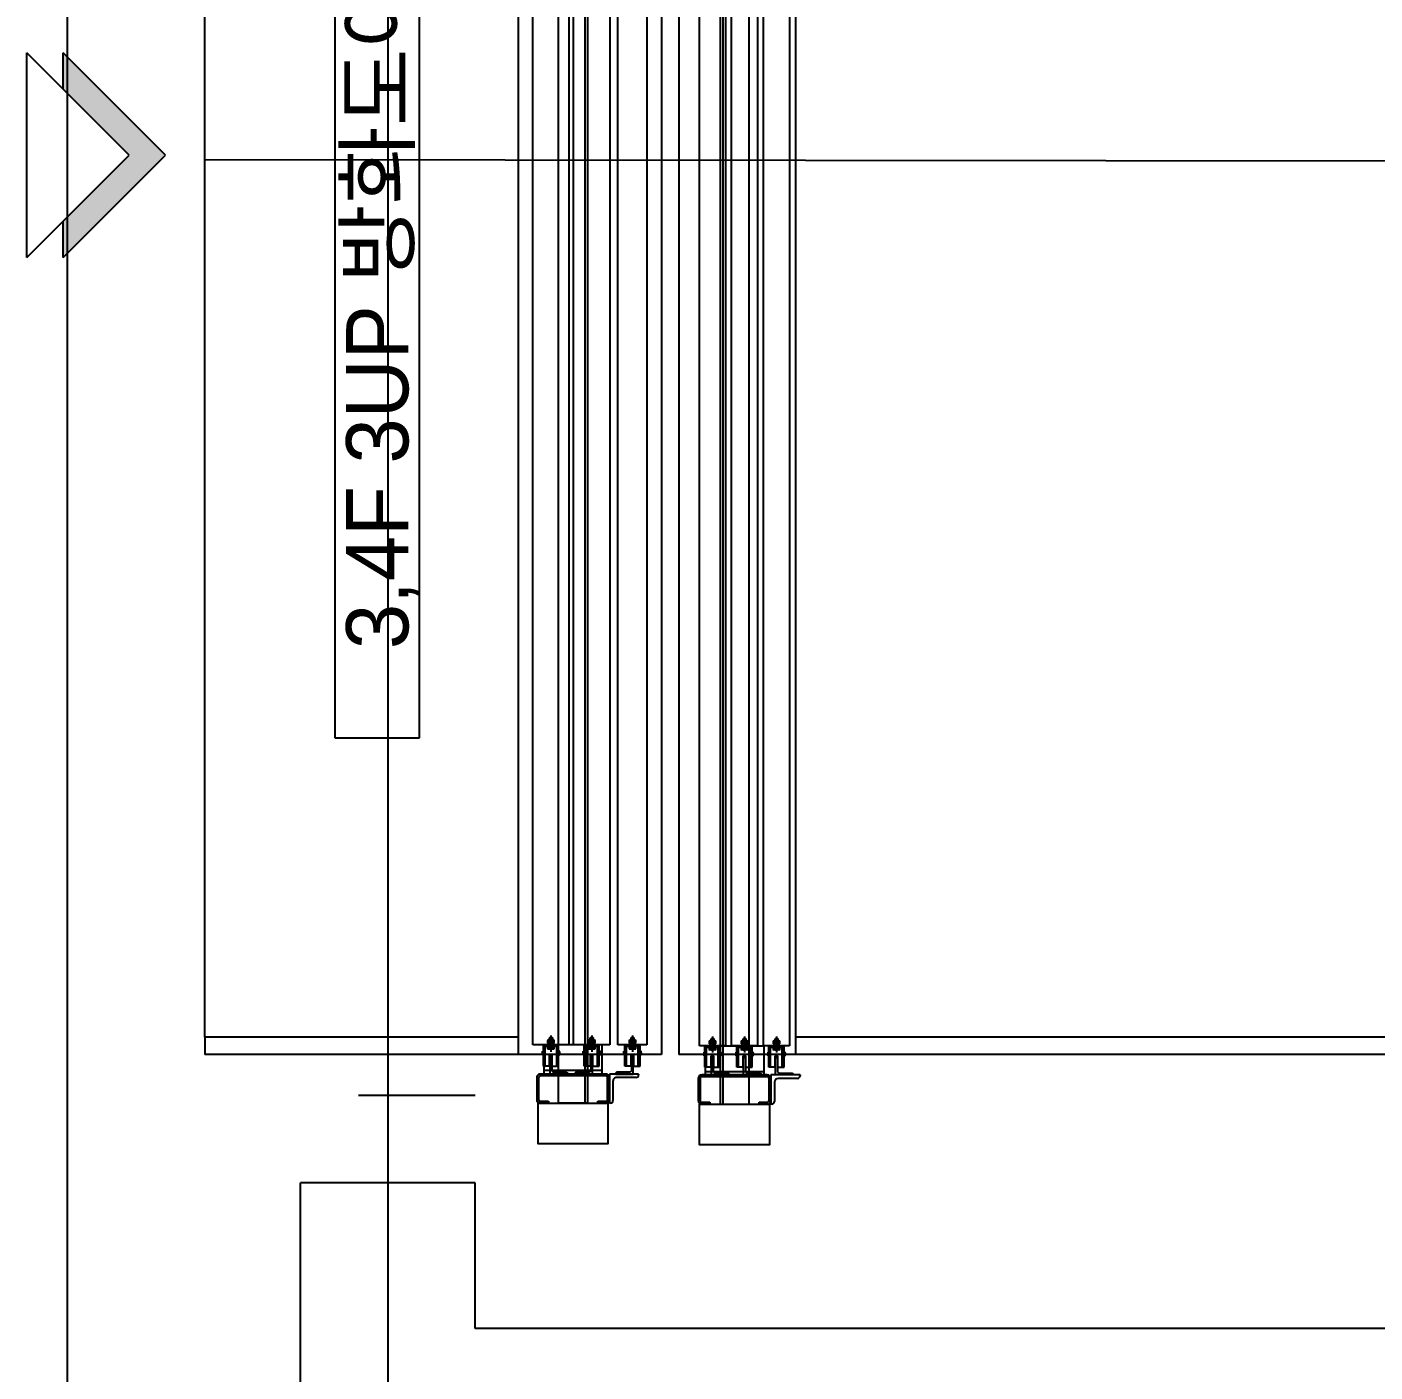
# Model space of a CAD drawing. Header units: millimetres. Extents: x -47382 to 204618, y -51045 to 127155.
# Drawn here: x 134930 to 137246, y 24296 to 26607 of the extents above; entities that cross this region are included whole.
import ezdxf

# ---------------------------------------------------------------- set-up
doc = ezdxf.new("R2010")
doc.units = ezdxf.units.MM
doc.header["$LTSCALE"] = 300
doc.header["$MEASUREMENT"] = 0
doc.linetypes.add('CEN', pattern=[62, 60, -1, 0, -1])
doc.layers.get('0').update_dxf_attribs({"linetype": 'CONTINUOUS'})
for name, color, linetype in [('A-CEN', 1, 'CEN'), ('A-DETL-PEN8', 8, 'CONTINUOUS'), ('A-ELEV-OUT4', 9, 'CONTINUOUS'), ('A-ST-AXIS-CEN', 252, 'CEN'), ('A-ST-CONC', 2, 'CONTINUOUS')]:
    doc.layers.add(name, color=color, linetype=linetype)
doc.styles.add('H', font='gulim.ttc')

# ---------------------------------------------------------------- blocks, each defined once
blk = doc.blocks.new('L50x6')
for p, q in [((0, 50), (1.5, 50)), ((0, 50), (0, 0)), ((6, 45.5), (6, 12.5)), ((0, 0), (50, 0)), ((12.5, 6), (45.5, 6)), ((50, 1.5), (50, 0))]:
    blk.add_line(p, q)
for centre, radius, start, end in [((1.5, 45.5), 4.5, 0, 90), ((12.5, 12.5), 6.5, 180, 270), ((45.5, 1.5), 4.5, 0, 90)]:
    blk.add_arc(centre, radius, start, end)
blk = doc.blocks.new('G$C69974227')
at = {"layer": 'A-DETL-PEN8'}
for p, q in [((913.3, 386.9, 51500), (913.3, 4028.9, 51500)), ((958.3, 4028.9, 51500), (958.3, 386.9, 51500)), ((963.3, 4028.9, 51500), (963.3, 386.9, 51500)), ((1190.8, 3685.4, 51500), (1190.8, 385.4, 51500)), ((1195.8, 3685.4, 51500), (1195.8, 385.4, 51500)), ((1240.8, 385.4, 51500), (1240.8, 3685.4, 51500)), ((1090.3, 3530.4, 51500), (1090.3, 470.4, 51500)), ((1120.3, 3530.4, 51500), (1120.3, 470.4, 51500)), ((1320.3, 3530.4, 51500), (1320.3, 470.4, 51500)), ((305.7, 500.4, 51500), (305.7, 3515.4, 51500)), ((844.3, 470.4, 51500), (844.3, 3500.4, 51500)), ((869.3, 486.9, 51500), (869.3, 3513.9, 51500)), ((931.3, 3513.9, 51500), (931.3, 486.9, 51500)), ((939.3, 486.9, 51500), (939.3, 3513.9, 51500)), ((1001.3, 3513.9, 51500), (1001.3, 486.9, 51500)), ((1015.3, 486.9, 51500), (1015.3, 3513.9, 51500)), ((1065.3, 3513.9, 51500), (1065.3, 486.9, 51500)), ((1155.3, 485.4, 51500), (1155.3, 3515.4, 51500)), ((1200.3, 3515.4, 51500), (1200.3, 485.4, 51500)), ((1210.3, 485.4, 51500), (1210.3, 3515.4, 51500)), ((1255.3, 3515.4, 51500), (1255.3, 485.4, 51500)), ((1265.3, 485.4, 51500), (1265.3, 3515.4, 51500)), ((1310.3, 3515.4, 51500), (1310.3, 485.4, 51500)), ((528.7, 3000.3, 51500), (528.7, 1014.6, 51500)), ((674.6, 1014.6, 51500), (674.6, 3000.3, 51500)), ((175.8, 2015.3, 51500), (0, 2191.1, 51500)), ((0, 1839.5, 51500), (0, 2191.1, 51500)), ((175.8, 2015.3, 51500), (0, 2191.1, 51500)), ((0, 1839.5, 51500), (0, 2191.1, 51500)), ((62.4, 2128.7, 51500), (62.4, 2191.1, 51500)), ((238.2, 2015.3, 51500), (62.4, 2191.1, 51500)), ((238.2, 2015.3, 51500), (62.4, 2191.1, 51500)), ((62.4, 2128.7, 51500), (62.4, 2191.1, 51500)), ((0, 1839.5, 51500), (175.8, 2015.3, 51500)), ((0, 1839.5, 51500), (175.8, 2015.3, 51500)), ((62.4, 1839.5, 51500), (238.2, 2015.3, 51500)), ((62.4, 1839.5, 51500), (238.2, 2015.3, 51500)), ((305.7, 2007.9, 51500), (6349.3, 2000.4, 51500)), ((62.4, 1839.5, 51500), (62.4, 1901.9, 51500)), ((62.4, 1839.5, 51500), (62.4, 1901.9, 51500)), ((528.7, 1014.6, 51500), (674.6, 1014.6, 51500)), ((844.3, 500.4, 51500), (305.7, 500.4, 51500)), ((305.7, 500.4, 51500), (305.7, 470.4, 51500)), ((931.3, 486.9, 51500), (869.3, 486.9, 51500)), ((913.3, 486.9, 51500), (887.3, 486.9, 51500)), ((887.3, 450.4, 51500), (887.3, 486.9, 51500)), ((913.3, 486.9, 51500), (887.3, 486.9, 51500)), ((888.3, 486.9, 51500), (888.3, 436.9, 51500)), ((988.3, 486.9, 51500), (888.3, 486.9, 51500)), ((894.5, 494.7, 51500), (895.3, 495.1, 51500)), ((894.5, 494.7, 51500), (894.5, 490.1, 51500)), ((894.5, 490.1, 51500), (906, 490.1, 51500)), ((895.3, 495.1, 51500), (905.3, 495.1, 51500)), ((896.3, 490.1, 51500), (896.3, 486.9, 51500)), ((897.8, 498.9, 51500), (897.3, 498.4, 51500)), ((903.3, 498.4, 51500), (897.3, 498.4, 51500)), ((897.3, 498.4, 51500), (897.3, 495.1, 51500)), ((897.4, 494.7, 51500), (897.4, 490.1, 51500)), ((897.8, 498.9, 51500), (897.8, 495.1, 51500)), ((902.7, 498.9, 51500), (897.8, 498.9, 51500)), ((900.3, 502.8, 51500), (900.3, 475.3, 51500)), ((900.3, 497, 51500), (900.3, 477.9, 51500)), ((900.3, 497, 51500), (900.3, 477.9, 51500)), ((903.3, 498.4, 51500), (902.7, 498.9, 51500)), ((902.7, 498.9, 51500), (902.7, 495.1, 51500)), ((903.2, 494.7, 51500), (903.2, 490.1, 51500)), ((903.3, 495.1, 51500), (903.3, 498.4, 51500)), ((904.3, 490.1, 51500), (904.3, 486.9, 51500)), ((905.3, 495.1, 51500), (906, 494.7, 51500)), ((906, 490.1, 51500), (906, 494.7, 51500)), ((913.3, 450.4, 51500), (913.3, 486.9, 51500)), ((1001.3, 486.9, 51500), (939.3, 486.9, 51500)), ((983.3, 486.9, 51500), (957.3, 486.9, 51500)), ((957.3, 450.4, 51500), (957.3, 486.9, 51500)), ((983.3, 486.9, 51500), (957.3, 486.9, 51500)), ((964.5, 494.7, 51500), (965.3, 495.1, 51500)), ((964.5, 494.7, 51500), (964.5, 490.1, 51500)), ((964.5, 490.1, 51500), (976, 490.1, 51500)), ((965.3, 495.1, 51500), (975.3, 495.1, 51500)), ((966.3, 490.1, 51500), (966.3, 486.9, 51500)), ((967.8, 498.9, 51500), (967.3, 498.4, 51500)), ((967.3, 498.4, 51500), (967.3, 495.1, 51500)), ((973.3, 498.4, 51500), (967.3, 498.4, 51500)), ((967.4, 494.7, 51500), (967.4, 490.1, 51500)), ((967.8, 498.9, 51500), (967.8, 495.1, 51500)), ((972.7, 498.9, 51500), (967.8, 498.9, 51500)), ((970.3, 502.8, 51500), (970.3, 475.3, 51500)), ((970.3, 497, 51500), (970.3, 477.9, 51500)), ((970.3, 497, 51500), (970.3, 477.9, 51500)), ((972.7, 498.9, 51500), (972.7, 495.1, 51500)), ((973.3, 498.4, 51500), (972.7, 498.9, 51500)), ((973.2, 494.7, 51500), (973.2, 490.1, 51500)), ((973.3, 495.1, 51500), (973.3, 498.4, 51500)), ((974.3, 490.1, 51500), (974.3, 486.9, 51500)), ((975.3, 495.1, 51500), (976, 494.7, 51500)), ((976, 490.1, 51500), (976, 494.7, 51500)), ((983.3, 450.4, 51500), (983.3, 486.9, 51500)), ((988.3, 436.9, 51500), (988.3, 486.9, 51500)), ((1065.3, 486.9, 51500), (1015.3, 486.9, 51500)), ((1053.3, 486.9, 51500), (1027.3, 486.9, 51500)), ((1053.3, 486.9, 51500), (1027.3, 486.9, 51500)), ((1027.3, 450.4, 51500), (1027.3, 486.9, 51500)), ((1034.5, 494.7, 51500), (1035.3, 495.1, 51500)), ((1034.5, 494.7, 51500), (1034.5, 490.1, 51500)), ((1034.5, 490.1, 51500), (1046, 490.1, 51500)), ((1035.3, 495.1, 51500), (1045.3, 495.1, 51500)), ((1036.3, 490.1, 51500), (1036.3, 486.9, 51500)), ((1037.8, 498.9, 51500), (1037.3, 498.4, 51500)), ((1037.3, 498.4, 51500), (1037.3, 495.1, 51500)), ((1043.3, 498.4, 51500), (1037.3, 498.4, 51500)), ((1037.4, 494.7, 51500), (1037.4, 490.1, 51500)), ((1037.8, 498.9, 51500), (1037.8, 495.1, 51500)), ((1042.7, 498.9, 51500), (1037.8, 498.9, 51500)), ((1040.3, 502.8, 51500), (1040.3, 475.3, 51500)), ((1040.3, 497, 51500), (1040.3, 477.9, 51500)), ((1040.3, 497, 51500), (1040.3, 477.9, 51500)), ((1043.3, 498.4, 51500), (1042.7, 498.9, 51500)), ((1042.7, 498.9, 51500), (1042.7, 495.1, 51500)), ((1043.2, 494.7, 51500), (1043.2, 490.1, 51500)), ((1043.3, 495.1, 51500), (1043.3, 498.4, 51500)), ((1044.3, 490.1, 51500), (1044.3, 486.9, 51500)), ((1045.3, 495.1, 51500), (1046, 494.7, 51500)), ((1046, 490.1, 51500), (1046, 494.7, 51500)), ((1053.3, 450.4, 51500), (1053.3, 486.9, 51500)), ((1172, 493.2, 51500), (1172.8, 493.6, 51500)), ((1172, 493.2, 51500), (1172, 488.6, 51500)), ((1172, 488.6, 51500), (1183.5, 488.6, 51500)), ((1172.8, 493.6, 51500), (1182.8, 493.6, 51500)), ((1173.8, 488.6, 51500), (1173.8, 485.4, 51500)), ((1175.3, 497.4, 51500), (1174.8, 496.9, 51500)), ((1180.8, 496.9, 51500), (1174.8, 496.9, 51500)), ((1174.8, 496.9, 51500), (1174.8, 493.6, 51500)), ((1174.9, 493.2, 51500), (1174.9, 488.6, 51500)), ((1175.3, 497.4, 51500), (1175.3, 493.6, 51500)), ((1180.2, 497.4, 51500), (1175.3, 497.4, 51500)), ((1177.8, 501.3, 51500), (1177.8, 473.8, 51500)), ((1177.8, 495.5, 51500), (1177.8, 476.4, 51500)), ((1177.8, 495.5, 51500), (1177.8, 476.4, 51500)), ((1180.2, 497.4, 51500), (1180.2, 493.6, 51500)), ((1180.8, 496.9, 51500), (1180.2, 497.4, 51500)), ((1180.7, 493.2, 51500), (1180.7, 488.6, 51500)), ((1180.8, 493.6, 51500), (1180.8, 496.9, 51500)), ((1181.8, 488.6, 51500), (1181.8, 485.4, 51500)), ((1182.8, 493.6, 51500), (1183.5, 493.2, 51500)), ((1183.5, 488.6, 51500), (1183.5, 493.2, 51500)), ((1227, 493.2, 51500), (1227.8, 493.6, 51500)), ((1227, 493.2, 51500), (1227, 488.6, 51500)), ((1227, 488.6, 51500), (1238.5, 488.6, 51500)), ((1227.8, 493.6, 51500), (1237.8, 493.6, 51500)), ((1228.8, 488.6, 51500), (1228.8, 485.4, 51500)), ((1230.3, 497.4, 51500), (1229.8, 496.9, 51500)), ((1235.8, 496.9, 51500), (1229.8, 496.9, 51500)), ((1229.8, 496.9, 51500), (1229.8, 493.6, 51500)), ((1229.9, 493.2, 51500), (1229.9, 488.6, 51500)), ((1230.3, 497.4, 51500), (1230.3, 493.6, 51500)), ((1235.2, 497.4, 51500), (1230.3, 497.4, 51500)), ((1232.8, 501.3, 51500), (1232.8, 473.8, 51500)), ((1232.8, 495.5, 51500), (1232.8, 476.4, 51500)), ((1232.8, 495.5, 51500), (1232.8, 476.4, 51500)), ((1235.2, 497.4, 51500), (1235.2, 493.6, 51500)), ((1235.8, 496.9, 51500), (1235.2, 497.4, 51500)), ((1235.7, 493.2, 51500), (1235.7, 488.6, 51500)), ((1235.8, 493.6, 51500), (1235.8, 496.9, 51500)), ((1236.8, 488.6, 51500), (1236.8, 485.4, 51500)), ((1237.8, 493.6, 51500), (1238.5, 493.2, 51500)), ((1238.5, 488.6, 51500), (1238.5, 493.2, 51500)), ((1282, 493.2, 51500), (1282.8, 493.6, 51500)), ((1282, 493.2, 51500), (1282, 488.6, 51500)), ((1282, 488.6, 51500), (1293.5, 488.6, 51500)), ((1282.8, 493.6, 51500), (1292.8, 493.6, 51500)), ((1283.8, 488.6, 51500), (1283.8, 485.4, 51500)), ((1285.3, 497.4, 51500), (1284.8, 496.9, 51500)), ((1290.8, 496.9, 51500), (1284.8, 496.9, 51500)), ((1284.8, 496.9, 51500), (1284.8, 493.6, 51500)), ((1284.9, 493.2, 51500), (1284.9, 488.6, 51500)), ((1285.3, 497.4, 51500), (1285.3, 493.6, 51500)), ((1290.2, 497.4, 51500), (1285.3, 497.4, 51500)), ((1287.8, 501.3, 51500), (1287.8, 473.8, 51500)), ((1287.8, 495.5, 51500), (1287.8, 476.4, 51500)), ((1287.8, 495.5, 51500), (1287.8, 476.4, 51500)), ((1290.2, 497.4, 51500), (1290.2, 493.6, 51500)), ((1290.8, 496.9, 51500), (1290.2, 497.4, 51500)), ((1290.7, 493.2, 51500), (1290.7, 488.6, 51500)), ((1290.8, 493.6, 51500), (1290.8, 496.9, 51500)), ((1291.8, 488.6, 51500), (1291.8, 485.4, 51500)), ((1292.8, 493.6, 51500), (1293.5, 493.2, 51500)), ((1293.5, 488.6, 51500), (1293.5, 493.2, 51500)), ((6320.3, 500.4, 51500), (1320.3, 500.4, 51500)), ((844.3, 470.4, 51500), (305.7, 470.4, 51500)), ((1090.3, 470.4, 51500), (844.3, 470.4, 51500)), ((885.8, 469.9, 51500), (885.8, 475.9, 51500)), ((887.3, 475.9, 51500), (885.8, 475.9, 51500)), ((887.3, 469.9, 51500), (885.8, 469.9, 51500)), ((913.3, 483.9, 51500), (887.3, 483.9, 51500)), ((913.3, 483.9, 51500), (887.3, 483.9, 51500)), ((890.3, 450.4, 51500), (890.3, 483.9, 51500)), ((906, 483.9, 51500), (894.5, 483.9, 51500)), ((894.5, 483.9, 51500), (894.5, 480.4, 51500)), ((894.5, 483.9, 51500), (894.5, 480.4, 51500)), ((906, 483.9, 51500), (894.5, 483.9, 51500)), ((895.3, 479.9, 51500), (894.5, 480.4, 51500)), ((895.3, 479.9, 51500), (894.5, 480.4, 51500)), ((905.3, 479.9, 51500), (895.3, 479.9, 51500)), ((905.3, 479.9, 51500), (895.3, 479.9, 51500)), ((897.4, 480.4, 51500), (897.4, 483.9, 51500)), ((897.4, 480.4, 51500), (897.4, 483.9, 51500)), ((898, 451.4, 51500), (898, 469.4, 51500)), ((902.5, 469.4, 51500), (898, 469.4, 51500)), ((902.5, 451.4, 51500), (902.5, 469.4, 51500)), ((903.2, 480.4, 51500), (903.2, 483.9, 51500)), ((903.2, 480.4, 51500), (903.2, 483.9, 51500)), ((906, 480.4, 51500), (905.3, 479.9, 51500)), ((906, 480.4, 51500), (905.3, 479.9, 51500)), ((906, 480.4, 51500), (906, 483.9, 51500)), ((906, 480.4, 51500), (906, 483.9, 51500)), ((910.3, 450.4, 51500), (910.3, 483.9, 51500)), ((957.3, 475.9, 51500), (955.8, 475.9, 51500)), ((955.8, 469.9, 51500), (955.8, 475.9, 51500)), ((957.3, 469.9, 51500), (955.8, 469.9, 51500)), ((983.3, 483.9, 51500), (957.3, 483.9, 51500)), ((983.3, 483.9, 51500), (957.3, 483.9, 51500)), ((960.3, 450.4, 51500), (960.3, 483.9, 51500)), ((964.5, 483.9, 51500), (964.5, 480.4, 51500)), ((976, 483.9, 51500), (964.5, 483.9, 51500)), ((976, 483.9, 51500), (964.5, 483.9, 51500)), ((964.5, 483.9, 51500), (964.5, 480.4, 51500)), ((965.3, 479.9, 51500), (964.5, 480.4, 51500)), ((965.3, 479.9, 51500), (964.5, 480.4, 51500)), ((975.3, 479.9, 51500), (965.3, 479.9, 51500)), ((975.3, 479.9, 51500), (965.3, 479.9, 51500)), ((967.4, 480.4, 51500), (967.4, 483.9, 51500)), ((967.4, 480.4, 51500), (967.4, 483.9, 51500)), ((968, 451.4, 51500), (968, 469.4, 51500)), ((972.5, 469.4, 51500), (968, 469.4, 51500)), ((972.5, 451.4, 51500), (972.5, 469.4, 51500)), ((973.2, 480.4, 51500), (973.2, 483.9, 51500)), ((973.2, 480.4, 51500), (973.2, 483.9, 51500)), ((976, 480.4, 51500), (975.3, 479.9, 51500)), ((976, 480.4, 51500), (975.3, 479.9, 51500)), ((976, 480.4, 51500), (976, 483.9, 51500)), ((976, 480.4, 51500), (976, 483.9, 51500)), ((980.3, 450.4, 51500), (980.3, 483.9, 51500)), ((1027.3, 475.9, 51500), (1025.8, 475.9, 51500)), ((1025.8, 469.9, 51500), (1025.8, 475.9, 51500)), ((1027.3, 469.9, 51500), (1025.8, 469.9, 51500)), ((1053.3, 483.9, 51500), (1027.3, 483.9, 51500)), ((1053.3, 483.9, 51500), (1027.3, 483.9, 51500)), ((1030.3, 450.4, 51500), (1030.3, 483.9, 51500)), ((1034.5, 483.9, 51500), (1034.5, 480.4, 51500)), ((1046, 483.9, 51500), (1034.5, 483.9, 51500)), ((1046, 483.9, 51500), (1034.5, 483.9, 51500)), ((1034.5, 483.9, 51500), (1034.5, 480.4, 51500)), ((1035.3, 479.9, 51500), (1034.5, 480.4, 51500)), ((1035.3, 479.9, 51500), (1034.5, 480.4, 51500)), ((1045.3, 479.9, 51500), (1035.3, 479.9, 51500)), ((1045.3, 479.9, 51500), (1035.3, 479.9, 51500)), ((1037.4, 480.4, 51500), (1037.4, 483.9, 51500)), ((1037.4, 480.4, 51500), (1037.4, 483.9, 51500)), ((1042.5, 469.4, 51500), (1038, 469.4, 51500)), ((1038, 451.4, 51500), (1038, 469.4, 51500)), ((1042.5, 451.4, 51500), (1042.5, 469.4, 51500)), ((1043.2, 480.4, 51500), (1043.2, 483.9, 51500)), ((1043.2, 480.4, 51500), (1043.2, 483.9, 51500)), ((1046, 480.4, 51500), (1045.3, 479.9, 51500)), ((1046, 480.4, 51500), (1045.3, 479.9, 51500)), ((1046, 480.4, 51500), (1046, 483.9, 51500)), ((1046, 480.4, 51500), (1046, 483.9, 51500)), ((1050.3, 450.4, 51500), (1050.3, 483.9, 51500)), ((6349.3, 470.4, 51500), (1120.3, 470.4, 51500)), ((1200.3, 485.4, 51500), (1155.3, 485.4, 51500)), ((1164.8, 474.4, 51500), (1163.3, 474.4, 51500)), ((1163.3, 468.4, 51500), (1163.3, 474.4, 51500)), ((1164.8, 468.4, 51500), (1163.3, 468.4, 51500)), ((1190.8, 485.4, 51500), (1164.8, 485.4, 51500)), ((1164.8, 448.9, 51500), (1164.8, 485.4, 51500)), ((1190.8, 485.4, 51500), (1164.8, 485.4, 51500)), ((1190.8, 482.4, 51500), (1164.8, 482.4, 51500)), ((1190.8, 482.4, 51500), (1164.8, 482.4, 51500)), ((1165.8, 435.4, 51500), (1165.8, 485.4, 51500)), ((1165.8, 485.4, 51500), (1265.8, 485.4, 51500)), ((1167.8, 448.9, 51500), (1167.8, 482.4, 51500)), ((1172, 482.4, 51500), (1172, 478.9, 51500)), ((1183.5, 482.4, 51500), (1172, 482.4, 51500)), ((1172, 482.4, 51500), (1172, 478.9, 51500)), ((1183.5, 482.4, 51500), (1172, 482.4, 51500)), ((1172.8, 478.4, 51500), (1172, 478.9, 51500)), ((1172.8, 478.4, 51500), (1172, 478.9, 51500)), ((1182.8, 478.4, 51500), (1172.8, 478.4, 51500)), ((1182.8, 478.4, 51500), (1172.8, 478.4, 51500)), ((1174.9, 478.9, 51500), (1174.9, 482.4, 51500)), ((1174.9, 478.9, 51500), (1174.9, 482.4, 51500)), ((1180, 467.9, 51500), (1175.5, 467.9, 51500)), ((1175.5, 449.9, 51500), (1175.5, 467.9, 51500)), ((1180, 449.9, 51500), (1180, 467.9, 51500)), ((1180.7, 478.9, 51500), (1180.7, 482.4, 51500)), ((1180.7, 478.9, 51500), (1180.7, 482.4, 51500)), ((1183.5, 478.9, 51500), (1182.8, 478.4, 51500)), ((1183.5, 478.9, 51500), (1182.8, 478.4, 51500)), ((1183.5, 478.9, 51500), (1183.5, 482.4, 51500)), ((1183.5, 478.9, 51500), (1183.5, 482.4, 51500)), ((1187.8, 448.9, 51500), (1187.8, 482.4, 51500)), ((1190.8, 448.9, 51500), (1190.8, 485.4, 51500)), ((1255.3, 485.4, 51500), (1210.3, 485.4, 51500)), ((1219.8, 474.4, 51500), (1218.3, 474.4, 51500)), ((1218.3, 468.4, 51500), (1218.3, 474.4, 51500)), ((1219.8, 468.4, 51500), (1218.3, 468.4, 51500)), ((1245.8, 485.4, 51500), (1219.8, 485.4, 51500)), ((1219.8, 448.9, 51500), (1219.8, 485.4, 51500)), ((1245.8, 485.4, 51500), (1219.8, 485.4, 51500)), ((1245.8, 482.4, 51500), (1219.8, 482.4, 51500)), ((1245.8, 482.4, 51500), (1219.8, 482.4, 51500)), ((1222.8, 448.9, 51500), (1222.8, 482.4, 51500)), ((1227, 482.4, 51500), (1227, 478.9, 51500)), ((1238.5, 482.4, 51500), (1227, 482.4, 51500)), ((1238.5, 482.4, 51500), (1227, 482.4, 51500)), ((1227, 482.4, 51500), (1227, 478.9, 51500)), ((1227.8, 478.4, 51500), (1227, 478.9, 51500)), ((1227.8, 478.4, 51500), (1227, 478.9, 51500)), ((1237.8, 478.4, 51500), (1227.8, 478.4, 51500)), ((1237.8, 478.4, 51500), (1227.8, 478.4, 51500)), ((1229.9, 478.9, 51500), (1229.9, 482.4, 51500)), ((1229.9, 478.9, 51500), (1229.9, 482.4, 51500)), ((1235, 467.9, 51500), (1230.5, 467.9, 51500)), ((1230.5, 449.9, 51500), (1230.5, 467.9, 51500)), ((1235, 449.9, 51500), (1235, 467.9, 51500)), ((1235.7, 478.9, 51500), (1235.7, 482.4, 51500)), ((1235.7, 478.9, 51500), (1235.7, 482.4, 51500)), ((1238.5, 478.9, 51500), (1237.8, 478.4, 51500)), ((1238.5, 478.9, 51500), (1237.8, 478.4, 51500)), ((1238.5, 478.9, 51500), (1238.5, 482.4, 51500)), ((1238.5, 478.9, 51500), (1238.5, 482.4, 51500)), ((1242.8, 448.9, 51500), (1242.8, 482.4, 51500)), ((1245.8, 448.9, 51500), (1245.8, 485.4, 51500)), ((1310.3, 485.4, 51500), (1265.3, 485.4, 51500)), ((1265.8, 485.4, 51500), (1265.8, 435.4, 51500)), ((1273.3, 468.4, 51500), (1273.3, 474.4, 51500)), ((1274.8, 474.4, 51500), (1273.3, 474.4, 51500)), ((1274.8, 468.4, 51500), (1273.3, 468.4, 51500)), ((1274.8, 448.9, 51500), (1274.8, 485.4, 51500)), ((1300.8, 485.4, 51500), (1274.8, 485.4, 51500)), ((1300.8, 485.4, 51500), (1274.8, 485.4, 51500)), ((1300.8, 482.4, 51500), (1274.8, 482.4, 51500)), ((1300.8, 482.4, 51500), (1274.8, 482.4, 51500)), ((1277.8, 448.9, 51500), (1277.8, 482.4, 51500)), ((1293.5, 482.4, 51500), (1282, 482.4, 51500)), ((1282, 482.4, 51500), (1282, 478.9, 51500)), ((1282, 482.4, 51500), (1282, 478.9, 51500)), ((1293.5, 482.4, 51500), (1282, 482.4, 51500)), ((1282.8, 478.4, 51500), (1282, 478.9, 51500)), ((1282.8, 478.4, 51500), (1282, 478.9, 51500)), ((1292.8, 478.4, 51500), (1282.8, 478.4, 51500)), ((1292.8, 478.4, 51500), (1282.8, 478.4, 51500)), ((1284.9, 478.9, 51500), (1284.9, 482.4, 51500)), ((1284.9, 478.9, 51500), (1284.9, 482.4, 51500)), ((1290, 467.9, 51500), (1285.5, 467.9, 51500)), ((1285.5, 449.9, 51500), (1285.5, 467.9, 51500)), ((1290, 449.9, 51500), (1290, 467.9, 51500)), ((1290.7, 478.9, 51500), (1290.7, 482.4, 51500)), ((1290.7, 478.9, 51500), (1290.7, 482.4, 51500)), ((1293.5, 478.9, 51500), (1292.8, 478.4, 51500)), ((1293.5, 478.9, 51500), (1292.8, 478.4, 51500)), ((1293.5, 478.9, 51500), (1293.5, 482.4, 51500)), ((1293.5, 478.9, 51500), (1293.5, 482.4, 51500)), ((1297.8, 448.9, 51500), (1297.8, 482.4, 51500)), ((1300.8, 448.9, 51500), (1300.8, 485.4, 51500)), ((890.3, 450.4, 51500), (887.3, 450.4, 51500)), ((988.3, 442.9, 51500), (888.3, 442.9, 51500)), ((897, 450.4, 51500), (891.3, 450.4, 51500)), ((903.5, 450.4, 51500), (909.3, 450.4, 51500)), ((910.3, 450.4, 51500), (913.3, 450.4, 51500)), ((960.3, 450.4, 51500), (957.3, 450.4, 51500)), ((967, 450.4, 51500), (961.3, 450.4, 51500)), ((973.5, 450.4, 51500), (979.3, 450.4, 51500)), ((980.3, 450.4, 51500), (983.3, 450.4, 51500)), ((1030.3, 450.4, 51500), (1027.3, 450.4, 51500)), ((1037, 450.4, 51500), (1031.3, 450.4, 51500)), ((1043.5, 450.4, 51500), (1049.3, 450.4, 51500)), ((1050.3, 450.4, 51500), (1053.3, 450.4, 51500)), ((1167.8, 448.9, 51500), (1164.8, 448.9, 51500)), ((1165.8, 441.4, 51500), (1265.8, 441.4, 51500)), ((1174.5, 448.9, 51500), (1168.8, 448.9, 51500)), ((1181, 448.9, 51500), (1186.8, 448.9, 51500)), ((1187.8, 448.9, 51500), (1190.8, 448.9, 51500)), ((1222.8, 448.9, 51500), (1219.8, 448.9, 51500)), ((1229.5, 448.9, 51500), (1223.8, 448.9, 51500)), ((1236, 448.9, 51500), (1241.8, 448.9, 51500)), ((1242.8, 448.9, 51500), (1245.8, 448.9, 51500)), ((1277.8, 448.9, 51500), (1274.8, 448.9, 51500)), ((1284.5, 448.9, 51500), (1278.8, 448.9, 51500)), ((1291, 448.9, 51500), (1296.8, 448.9, 51500)), ((1297.8, 448.9, 51500), (1300.8, 448.9, 51500)), ((875.8, 430.5, 51500), (875.8, 393.3, 51500)), ((879, 430.5, 51500), (879, 393.3, 51500)), ((994.4, 433.7, 51500), (882.2, 433.7, 51500)), ((888.3, 436.9, 51500), (988.3, 436.9, 51500)), ((997.6, 393.3, 51500), (997.6, 430.5, 51500)), ((1000.8, 393.3, 51500), (1000.8, 430.5, 51500)), ((1153.3, 429, 51500), (1153.3, 391.8, 51500)), ((1156.5, 429, 51500), (1156.5, 391.8, 51500)), ((1271.9, 432.2, 51500), (1159.7, 432.2, 51500)), ((1265.8, 435.4, 51500), (1165.8, 435.4, 51500)), ((1275.1, 391.8, 51500), (1275.1, 429, 51500)), ((1278.3, 391.8, 51500), (1278.3, 429, 51500)), ((769.8, 400, 103000), (569.8, 400, 103000)), ((882.2, 390.1, 51500), (895.8, 390.1, 51500)), ((882.2, 386.9, 51500), (895.8, 386.9, 51500)), ((895.8, 390.1, 51500), (895.8, 386.9, 51500)), ((963.3, 386.9, 51500), (913.3, 386.9, 51500)), ((980.8, 386.9, 51500), (980.8, 390.1, 51500)), ((980.8, 390.1, 51500), (994.4, 390.1, 51500)), ((980.8, 386.9, 51500), (994.4, 386.9, 51500)), ((1159.7, 388.6, 51500), (1173.3, 388.6, 51500)), ((1159.7, 385.4, 51500), (1173.3, 385.4, 51500)), ((1173.3, 388.6, 51500), (1173.3, 385.4, 51500)), ((1190.8, 385.4, 51500), (1240.8, 385.4, 51500)), ((1258.3, 388.6, 51500), (1271.9, 388.6, 51500)), ((1258.3, 385.4, 51500), (1258.3, 388.6, 51500)), ((1258.3, 385.4, 51500), (1271.9, 385.4, 51500))]:
    blk.add_line(p, q, dxfattribs=at)
at = {"layer": 'A-DETL-PEN8', "elevation": 51500}
for points in [[(901.8, 443.9, 0.414214), (905.8, 439.9), (926.8, 439.9, -0.414214), (928.8, 437.9), (928.8, 436.9), (898.8, 436.9), (898.8, 466.9), (899.8, 466.9, -0.414214), (901.8, 464.9)], [(968.8, 443.9, -0.414214), (964.8, 439.9), (943.8, 439.9, 0.414214), (941.8, 437.9), (941.8, 436.9), (971.8, 436.9), (971.8, 466.9), (970.8, 466.9, 0.414214), (968.8, 464.9)], [(1038.8, 443.9, -0.414214), (1034.8, 439.9), (1013.8, 439.9, 0.414214), (1011.8, 437.9), (1011.8, 436.9), (1041.8, 436.9), (1041.8, 466.9), (1040.8, 466.9, 0.414214), (1038.8, 464.9)], [(1179.3, 442.4, 0.414214), (1183.3, 438.4), (1204.3, 438.4, -0.414214), (1206.3, 436.4), (1206.3, 435.4), (1176.3, 435.4), (1176.3, 465.4), (1177.3, 465.4, -0.414214), (1179.3, 463.4)], [(1234.3, 442.4, 0.414214), (1238.3, 438.4), (1259.3, 438.4, -0.414214), (1261.3, 436.4), (1261.3, 435.4), (1231.3, 435.4), (1231.3, 465.4), (1232.3, 465.4, -0.414214), (1234.3, 463.4)], [(1289.3, 442.4, 0.414214), (1293.3, 438.4), (1314.3, 438.4, -0.414214), (1316.3, 436.4), (1316.3, 435.4), (1286.3, 435.4), (1286.3, 465.4), (1287.3, 465.4, -0.414214), (1289.3, 463.4)]]:
    blk.add_lwpolyline(points, format="xyb", close=True, dxfattribs=at)
for points in [[(994.4, 436.9), (882.2, 436.9)], [(1271.9, 435.4), (1159.7, 435.4)]]:
    blk.add_lwpolyline(points, dxfattribs=at)
for points in [[(878.3, 386.9), (998.3, 386.9), (998.3, 316.9), (878.3, 316.9)], [(1155.8, 385.4), (1275.8, 385.4), (1275.8, 315.4), (1155.8, 315.4)]]:
    blk.add_lwpolyline(points, close=True, dxfattribs=at)
at = {"layer": 'A-DETL-PEN8'}
for centre, radius, start, end in [((895.9, 492.6, 51500), 2.55, 55.591, 124.409), ((900.3, 485.1, 51500), 10, 90.4002, 107.1986), ((900.2, 485.1, 51500), 10, 72.8014, 89.5998), ((904.6, 492.6, 51500), 2.55, 55.591, 124.409), ((965.9, 492.6, 51500), 2.55, 55.591, 124.409), ((970.3, 485.1, 51500), 10, 90.4002, 107.1986), ((970.2, 485.1, 51500), 10, 72.8014, 89.5998), ((974.6, 492.6, 51500), 2.55, 55.591, 124.409), ((1035.9, 492.6, 51500), 2.55, 55.591, 124.409), ((1040.3, 485.1, 51500), 10, 90.4002, 107.1986), ((1040.2, 485.1, 51500), 10, 72.8014, 89.5998), ((1044.6, 492.6, 51500), 2.55, 55.591, 124.409), ((1173.4, 491.1, 51500), 2.55, 55.591, 124.409), ((1177.8, 483.6, 51500), 10, 90.4002, 107.1986), ((1177.7, 483.6, 51500), 10, 72.8014, 89.5998), ((1182.1, 491.1, 51500), 2.55, 55.591, 124.409), ((1228.4, 491.1, 51500), 2.55, 55.591, 124.409), ((1232.8, 483.6, 51500), 10, 90.4002, 107.1986), ((1232.7, 483.6, 51500), 10, 72.8014, 89.5998), ((1237.1, 491.1, 51500), 2.55, 55.591, 124.409), ((1283.4, 491.1, 51500), 2.55, 55.591, 124.409), ((1287.8, 483.6, 51500), 10, 90.4002, 107.1986), ((1287.7, 483.6, 51500), 10, 72.8014, 89.5998), ((1292.1, 491.1, 51500), 2.55, 55.591, 124.409), ((895.9, 482.5, 51500), 2.55, 235.591, 304.409), ((895.9, 482.5, 51500), 2.55, 235.591, 304.409), ((900.3, 490, 51500), 10, 253.2199, 286.7801), ((900.3, 490, 51500), 10, 253.2199, 286.7801), ((904.6, 482.5, 51500), 2.55, 235.591, 304.409), ((904.6, 482.5, 51500), 2.55, 235.591, 304.409), ((910, 472.9, 51500), 5.76, 304.4829, 55.5171), ((965.9, 482.5, 51500), 2.55, 235.591, 304.409), ((965.9, 482.5, 51500), 2.55, 235.591, 304.409), ((970.3, 490, 51500), 10, 253.2199, 286.7801), ((970.3, 490, 51500), 10, 253.2199, 286.7801), ((974.6, 482.5, 51500), 2.55, 235.591, 304.409), ((974.6, 482.5, 51500), 2.55, 235.591, 304.409), ((980, 472.9, 51500), 5.76, 304.4829, 55.5171), ((1035.9, 482.5, 51500), 2.55, 235.591, 304.409), ((1035.9, 482.5, 51500), 2.55, 235.591, 304.409), ((1040.3, 490, 51500), 10, 253.2199, 286.7801), ((1040.3, 490, 51500), 10, 253.2199, 286.7801), ((1044.6, 482.5, 51500), 2.55, 235.591, 304.409), ((1044.6, 482.5, 51500), 2.55, 235.591, 304.409), ((1050, 472.9, 51500), 5.76, 304.4829, 55.5171), ((1173.4, 481, 51500), 2.55, 235.591, 304.409), ((1173.4, 481, 51500), 2.55, 235.591, 304.409), ((1177.8, 488.5, 51500), 10, 253.2199, 286.7801), ((1177.8, 488.5, 51500), 10, 253.2199, 286.7801), ((1182.1, 481, 51500), 2.55, 235.591, 304.409), ((1182.1, 481, 51500), 2.55, 235.591, 304.409), ((1187.5, 471.4, 51500), 5.76, 304.4829, 55.5171), ((1228.4, 481, 51500), 2.55, 235.591, 304.409), ((1228.4, 481, 51500), 2.55, 235.591, 304.409), ((1232.8, 488.5, 51500), 10, 253.2199, 286.7801), ((1232.8, 488.5, 51500), 10, 253.2199, 286.7801), ((1237.1, 481, 51500), 2.55, 235.591, 304.409), ((1237.1, 481, 51500), 2.55, 235.591, 304.409), ((1242.5, 471.4, 51500), 5.76, 304.4829, 55.5171), ((1283.4, 481, 51500), 2.55, 235.591, 304.409), ((1283.4, 481, 51500), 2.55, 235.591, 304.409), ((1287.8, 488.5, 51500), 10, 253.2199, 286.7801), ((1287.8, 488.5, 51500), 10, 253.2199, 286.7801), ((1292.1, 481, 51500), 2.55, 235.591, 304.409), ((1292.1, 481, 51500), 2.55, 235.591, 304.409), ((1297.5, 471.4, 51500), 5.76, 304.4829, 55.5171), ((891.3, 451.4, 51500), 1, 180, 270), ((897, 451.4, 51500), 1, 270, 0), ((903.5, 451.4, 51500), 1, 180, 270), ((909.3, 451.4, 51500), 1, 270, 0), ((961.3, 451.4, 51500), 1, 180, 270), ((967, 451.4, 51500), 1, 270, 0), ((973.5, 451.4, 51500), 1, 180, 270), ((979.3, 451.4, 51500), 1, 270, 0), ((1031.3, 451.4, 51500), 1, 180, 270), ((1037, 451.4, 51500), 1, 270, 0), ((1043.5, 451.4, 51500), 1, 180, 270), ((1049.3, 451.4, 51500), 1, 270, 0), ((1168.8, 449.9, 51500), 1, 180, 270), ((1174.5, 449.9, 51500), 1, 270, 0), ((1181, 449.9, 51500), 1, 180, 270), ((1186.8, 449.9, 51500), 1, 270, 0), ((1223.8, 449.9, 51500), 1, 180, 270), ((1229.5, 449.9, 51500), 1, 270, 0), ((1236, 449.9, 51500), 1, 180, 270), ((1241.8, 449.9, 51500), 1, 270, 0), ((1278.8, 449.9, 51500), 1, 180, 270), ((1284.5, 449.9, 51500), 1, 270, 0), ((1291, 449.9, 51500), 1, 180, 270), ((1296.8, 449.9, 51500), 1, 270, 0), ((882.2, 430.5, 51500), 6.4, 90, 180), ((882.2, 430.5, 51500), 3.2, 90, 180), ((994.4, 430.5, 51500), 6.4, 0, 90), ((994.4, 430.5, 51500), 3.2, 0, 90), ((1159.7, 429, 51500), 6.4, 90, 180), ((1159.7, 429, 51500), 3.2, 90, 180), ((1271.9, 429, 51500), 6.4, 0, 90), ((1271.9, 429, 51500), 3.2, 0, 90), ((882.2, 393.3, 51500), 6.4, 180, 270), ((882.2, 393.3, 51500), 3.2, 180, 270), ((994.4, 393.3, 51500), 6.4, 270, 0), ((994.4, 393.3, 51500), 3.2, 270, 0), ((1159.7, 391.8, 51500), 6.4, 180, 270), ((1159.7, 391.8, 51500), 3.2, 180, 270), ((1271.9, 391.8, 51500), 3.2, 270, 0), ((1271.9, 391.8, 51500), 6.4, 270, 0)]:
    blk.add_arc(centre, radius, start, end, dxfattribs=at)
for points in [[(238.2, 2015.3, 51500), (175.8, 2015.3, 51500), (62.4, 2191.1, 51500), (62.4, 2128.7, 51500)], [(238.2, 2015.3, 51500), (175.8, 2015.3, 51500), (62.4, 2191.1, 51500), (62.4, 2128.7, 51500)], [(238.2, 2015.3, 51500), (62.4, 1839.5, 51500), (175.8, 2015.3, 51500), (62.4, 1901.9, 51500)], [(238.2, 2015.3, 51500), (62.4, 1839.5, 51500), (175.8, 2015.3, 51500), (62.4, 1901.9, 51500)]]:
    blk.add_solid(points, dxfattribs=at)
for p, rotation in [((1000.8, 436.9, 51500), 270), ((1278.3, 435.4, 51500), 270.0000000000002)]:
    blk.add_blockref('L50x6', p, dxfattribs=dict(at, rotation=rotation))
at = {"layer": 'A-DETL-PEN8', "style": 'H'}
blk.add_text('3,4F 3UP 방화도어 H3000', height=106.907, rotation=90, dxfattribs=at).set_placement((655.3, 1166.7, 51500))

msp = doc.modelspace()

# ---------------------------------------------------------------- linework, layer by layer
at = {"layer": 'A-CEN'}
msp.add_line((135550, 28821.4), (135550, 24221.4), dxfattribs=at)
at = {"layer": 'A-ELEV-OUT4'}
msp.add_line((135700, 24621.4), (135500, 24621.4), dxfattribs=at)
at = {"layer": 'A-ST-AXIS-CEN'}
msp.add_line((135000, 0), (135000, 99371.4), dxfattribs=at)
at = {"layer": 'A-ST-CONC'}
for p, q in [((135400, 24071.4), (135400, 24621.4)), ((135700, 24621.4), (135400, 24621.4)), ((135700, 24371.4), (135700, 24621.4)), ((141450, 24371.4), (135700, 24371.4))]:
    msp.add_line(p, q, dxfattribs=at)

# ---------------------------------------------------------------- block references
msp.add_blockref('G$C69974227', (134930.2, 24371.4, -103000))

doc.saveas('drawing.dxf')
